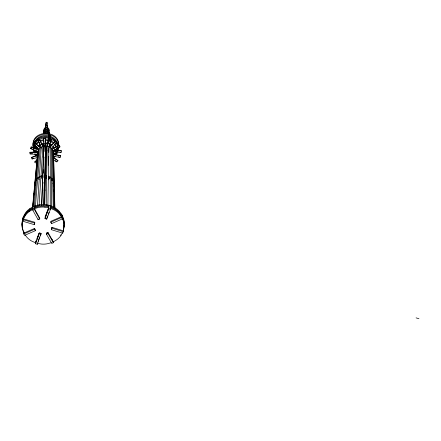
<?xml version="1.0" encoding="UTF-8"?>
<svg xmlns="http://www.w3.org/2000/svg" width="441" height="441" viewBox="0 0 441 441"><rect width="100%" height="100%" fill="white"/><g stroke="black" fill="none" stroke-linecap="round" stroke-linejoin="round"><path stroke-width="0.66" d="M46.178 205.407L47.193 146.274L47.672 144.979M47.898 205.23L48.901 146.781L49.381 145.491M58.785 145.701C58.377 129.152 29.955 131.071 33.229 147.884M22.8 221.228L22.915 217.826L23.483 216.322L23.362 219.728L22.8 221.228L34.2 224.634L34.795 222.281L23.428 218.89L23.461 218.036L25.225 214.921A18.004 15.865 2 0 1 29.723 210.379L32.866 208.494L32.838 209.343L29.696 211.239M22.866 220.39L22.171 223.83A18.004 15.865 2 0 0 22.695 229.866L23.93 233.063L34.563 228.421L35.374 229.844L35.346 230.698L24.619 235.373L23.808 233.951L23.88 231.911M23.93 233.063L23.963 232.209M34.37 145.359L34.31 147.057L34.872 145.558M35.241 210.07L39.762 218.174L39.729 219.028L38.113 219.717L32.799 210.181L32.921 206.779L38.284 205.026A18.004 15.87 2 0 1 45.136 204.646L48.89 205.28M35.385 148.523L35.798 146.39M35.55 148.589C38.174 145.734 31.118 144.538 34.343 142.471L40.252 147.007M34.856 183.649L34.828 184.498L35.076 181.901L34.889 183.186M39.729 219.028L34.415 209.492L34.53 206.09M34.2 224.634L34.795 222.281M35.346 230.698L34.536 229.276L34.563 228.421M37.788 178.55L37.821 177.701L39.376 176.609L39.348 177.458L37.788 178.55L39.117 179.57M24.983 234.816L26.918 237.269A18.004 15.865 2 0 0 32.094 241.288L35.649 242.864L39.392 232.892L41.101 233.399L37.309 244.275L35.6 243.763L35.671 241.723M36.195 241.409L36.223 240.56L35.859 241.525M37.309 244.275L37.358 242.914M38.113 219.717L38.147 218.863M41.713 204.993L42.595 179.647L40.941 176.736L40.974 175.887L42.915 175.468L43.009 177.8M35.6 243.763L39.392 232.892M42.898 145.673L42.953 144.813M43.361 146.489L43.394 145.64M42.744 175.424L43.736 147.09L39.414 139.494L37.805 140.194L40.109 145.045A12.706 2.867 66.4 0 0 40.522 145.833L41.289 147.217L37.54 205.23M42.959 183.5L43.009 182.127M43.323 173.142L43.438 169.768M43.698 162.349L43.885 156.952M44.072 151.555L44.177 146.037M45.847 127.581L45.936 124.908L47.645 125.42L47.661 128.077M44.023 204.646L44.91 179.294L44.706 175.375L46.195 175.441L46.696 175.584L46.669 176.433L45.522 179.481L44.635 204.833M44.789 177.712L44.822 176.863L44.938 178.445L44.988 177.095M45.032 175.75L45.985 145.943M45.649 175.937L46.658 146.925L49.668 138.909L51.377 139.417L49.728 144.499A12.706 1.703 -73.4 0 1 49.436 145.326M47.556 128.094L47.645 125.42M46.084 177.982L46.118 177.128M47.556 142.096L47.529 142.95L48.091 141.445L49.232 141.787M48.345 206.735L48.912 205.23L50.621 205.743L50.5 209.144L46.74 219.166L45.032 218.653L45.059 217.804L48.808 207.816L44.905 207.176M48.102 141.159L47.419 144.009M48.527 138.48L48.488 139.615L49.629 139.957M48.549 137.917L48.587 136.782M48.808 134.913L48.775 135.762L50.483 136.275L50.517 135.42L48.808 134.913L48.356 136.104M48.278 165.21L48.587 156.445M48.725 152.393L48.89 147.674L55.164 141.307L56.525 142.355L55.428 143.755M46.74 219.166L46.768 218.317M53.378 241.381L53.328 242.743L51.724 243.443L46.322 233.951L46.349 233.102L47.959 232.396L53.333 241.844L56.47 239.954A18.004 15.865 2 0 0 60.979 235.422M50.257 138.424L50.296 137.289M48.146 179.834L48.929 179.035L48.962 178.186M50.065 146.478L50.098 145.629M53.328 242.743L47.926 233.25L47.959 232.396M45.032 218.653L48.791 208.632L48.912 205.23M50.109 177.839L50.142 176.99C47.953 174.79 47.854 177.607 50.109 177.839L48.929 179.035M62.28 218.945L61.47 217.523L61.591 214.122L62.402 215.544L62.28 218.945L51.558 223.626L50.748 222.203L50.776 221.349L61.426 216.702L61.459 215.853L59.281 213.069A18.004 15.865 2 0 0 54.105 209.051L50.55 207.474L50.517 208.328L54.067 209.91A18.004 15.865 2 0 1 59.259 213.913M52.711 180.281L52.738 179.432L51.492 178.048L51.465 178.897L52.711 180.281L51.608 180.76M63.394 228.951L63.3 231.674L62.721 233.168L51.354 229.678L51.961 227.33L63.3 230.797L63.995 227.363A18.004 15.865 2 0 0 63.471 221.321L62.236 218.124M51.558 223.626L51.586 222.771M51.354 229.678L51.961 227.33M54.034 183.412L53.576 180.843L54.034 183.412L52.881 183.478M54.149 184.994L54.182 184.145L54.089 186.295M52.551 240.472L52.578 239.617M56.531 152.547L56.487 153.683L56.867 152.68M60.445 215.467L61.481 215.015L61.508 214.166L59.237 211.283A18.004 15.865 2 0 0 54.028 207.298M33.411 147.724L33.477 146.71A9.619 8.478 2 0 1 33.825 145.238L34.2 144.301M41.669 205.065L43.979 144.56A12.706 0.584 87.1 0 1 43.918 143.689L43.598 138.375L45.406 138.287L45.925 145.155M43.477 204.971L45.787 144.472A12.706 0.584 87.1 0 1 45.726 143.595L45.406 138.287M39.1 205.214L42.893 146.511L42.132 145.133A12.706 2.867 66.4 0 1 41.713 144.345L39.414 139.494M34.293 206.548L39.045 149.052L40.225 147.856L35.412 206.041M36.024 150.53L36.085 152.388M55.213 152.702L54.816 154.488M32.7 207.606L37.898 151.566L38.466 150.067L33.202 206.785M32.546 207.413L37.672 152.691L35.98 152.751A12.706 5.97 -4.8 0 1 35.054 152.751L30.181 152.321M33.125 204.205L33.318 202.154M33.577 199.42L33.77 197.364M34.023 194.63L34.15 193.263M34.409 190.529L34.602 188.472M34.856 185.738L35.048 183.688M35.368 180.264L35.501 178.897M35.754 176.163L35.947 174.112M36.201 171.373L36.394 169.322M36.653 166.588L36.846 164.537M37.099 161.797L37.292 159.747M37.551 157.013L37.678 155.64M33.4 148.066L33.45 147.559A9.619 8.478 2 0 1 33.792 146.092L34.646 144.24M47.43 133.557L47.639 131.809L49.348 132.317L49.557 133.728L47.849 133.215L47.639 131.809M49.205 133.485L49.348 132.317M58.741 145.745C59.767 128.419 29.619 129.753 33.312 147.211M45.219 127.818L46.112 122.752M44.535 133.728L44.872 131.71M45.44 128.337L46.349 122.951M63.736 228.168L64.022 226.509A18.004 15.865 2 0 0 63.504 220.472M63.736 227.462L64.033 225.809A18.004 15.865 2 0 0 63.565 219.761L62.291 216.443M63.736 226.74L64.066 224.954A18.004 15.865 2 0 0 63.592 218.912L62.319 215.594M36.134 150.601L35.969 152.437M63.625 228.681L63.454 229.441M22.893 219.541L22.204 222.975A18.004 15.865 2 0 0 22.27 227.115M63.333 229.948L63.421 229.568M63.476 228.603L63.355 229.111M22.949 217.854L22.27 221.161A18.004 15.865 2 0 0 22.259 225.042M22.921 218.708L22.237 222.01A18.004 15.865 2 0 0 22.27 226.15M33.725 144.042L33.455 147.944M58.537 147.47L58.008 148.981M55.081 152.889L54.932 153.391M49.668 138.909L48.019 143.987A12.706 1.703 -73.4 0 1 47.727 144.819M53.962 185.893L54.122 185.44M37.898 151.566L36.289 151.048A12.706 5.755 20.6 0 1 35.407 150.728L30.517 148.507L31.085 147.002L38.494 149.218M33.946 142.652L34.508 141.148L34.106 143M34.337 146.208L34.905 144.703M35.39 148.242L35.958 146.737L37.099 147.079M44.293 132.438L44.668 131.435M44.26 133.287L44.828 131.782L45.688 132.041L45.969 131.28L47.683 131.793M47.479 130.293L47.672 129.775L45.958 129.263L45.765 129.781L45.18 129.604M47.931 140.232L48.499 138.733L49.635 139.075M50.065 136.616L50.517 135.42M45.61 149.587L46.316 147.707M47.193 146.274L48.907 146.77M49.155 145.343L51.377 139.417M55.346 154.201L55.913 152.696M55.505 154.593L55.88 153.589L54.579 153.203M53.626 156.268L54.331 156.461A12.706 5.755 20.6 0 0 55.219 156.665L60.158 157.376L60.72 155.877L53.311 153.661M48.499 207.099L48.863 206.134L45.103 205.5A18.004 15.87 2 0 0 38.251 205.864L34.497 206.956L35.032 207.898M36.912 238.735L38.968 233.256M45.087 216.955L48.058 209.045M38.135 241.31L39.734 237.054M40.418 235.224L41.101 233.399M46.994 217.705L47.683 215.881M48.367 214.056L49.05 212.231M49.965 209.795L50.335 208.819M58.306 147.47L57.964 148.292M34.029 143.931L33.45 146.23L33.615 147.95M34.056 143.082L36.278 139.35A1.852 1.632 2 0 1 36.779 138.843C42.771 132.95 53.791 134.907 57.324 142.531A9.553 8.418 2 0 1 57.705 143.479L57.804 143.805M36.498 148.76L37.253 147.338M34.381 143.16L36.245 140.199A1.852 1.632 2 0 1 36.746 139.692C42.744 133.799 53.758 135.762 57.291 143.38A9.553 8.418 2 0 1 57.672 144.328M23.428 218.89L25.198 215.77A18.004 15.865 2 0 1 29.69 211.228M62.55 232.655L60.968 235.417M36.818 148.887L37.678 147.498M34.944 142.939C39.166 135.376 51.09 135.172 55.963 142.162M25.176 214.199L23.483 217.204L23.516 216.355L25.203 213.35A18.004 15.865 2 0 1 29.657 208.775M53.813 156.384L53.504 156.847M40.208 147.851L38.935 146.831A12.706 4.664 44.6 0 1 38.235 146.236L35.192 143.336L37.59 140.718L42.33 138.265L45.588 137.846L48.631 138.254L53.752 140.591L54.882 141.787M43.907 133.447L44.205 133.083A2.188 1.929 2 0 1 44.58 132.78L44.872 132.614A2.773 2.448 2 0 1 47.843 132.813M55.164 141.307L54.122 142.636M54.904 144.411L54.673 144.703M54.552 144.846L53.118 146.539A12.706 3.776 -52.5 0 1 52.512 147.211L51.41 148.363L51.63 206.857M50.417 146.936L51.15 146.164A12.706 3.776 -52.5 0 0 51.757 145.497L53.543 143.364L50.616 141.605M50.296 147.062L50.268 205.809M36.851 162.508L36.057 163.093L34.696 162.051L37.474 159.229M50.037 147.327L51.41 148.363M54.673 144.235L56.525 142.355M53.559 160.039L56.872 161.891L58.052 160.695L53.752 157.398M37.276 160.05L34.696 162.051M38.345 145.734L40.236 144.405M38.78 146.241L40.445 145.1M29.668 208.786L32.915 206.807M54.023 207.634L52.97 150.717L54.491 150.017A12.706 5.281 -29.6 0 0 55.323 149.604L59.976 146.831L59.166 145.409L57.986 146.158M57.826 146.252L54.513 148.176A12.706 5.281 -29.6 0 1 53.681 148.595L52.181 149.284L53.24 207.584M40.941 176.736L42.887 176.317M41.289 147.217L42.893 146.511M51.211 148.832L59.166 145.409M23.808 233.951L34.536 229.276M50.748 222.203L61.47 217.523M46.322 233.951L47.926 233.25M37.661 154.763L31.272 157.547L32.077 158.969L36.68 157.718A12.706 5.281 -29.6 0 0 37.253 157.509M52.165 149.295L52.986 150.712M32.077 158.969L33.24 158.468M58.813 147.338L59.976 146.831M32.799 210.181L34.415 209.492M41.741 143.579L43.99 142.939M41.713 144.433L44.254 143.749M37.694 155.579L36.697 155.987A12.706 5.281 -29.6 0 1 35.87 156.29L31.504 157.492M35.286 206.168L35.991 205.986M34.475 207.794L38.086 206.741A18.004 15.865 2 0 1 44.932 206.311L48.835 206.967M51.31 242.677L48.108 243.597A18.004 15.865 2 0 1 41.261 244.027L37.358 243.371M54.877 208.262L53.543 153.385L55.241 153.253A12.706 5.97 -4.8 0 0 56.167 153.143L61.354 152.09L61.222 150.508L56.035 151.561A12.706 5.97 -4.8 0 1 55.108 151.671L53.427 151.803L54.778 208.053M37.788 154.278L36.112 154.333A12.706 5.97 -4.8 0 1 35.186 154.333L30.054 153.87L29.922 152.288L37.7 151.842M53.438 150.954L61.222 150.508M53.411 151.803L53.559 153.385M30.054 153.87L32.645 153.722M60.059 152.162L61.354 152.09M44.089 146.098L45.897 146.004M44.056 190.159L45.258 190.099M45.225 139.543L49.364 140.21M45.191 140.392L49.331 141.065M45.495 142.834L48.201 143.187M44.679 176.224L46.669 176.433M45.77 143.694L47.882 143.964M53.284 154.51L54.899 154.956A12.706 5.755 20.6 0 0 55.781 155.166L60.72 155.877M29.922 152.288L30.352 152.343M48.686 205.396L49.601 205.71M48.549 137.057L50.257 137.564M45.373 150.216L47.088 150.723M35.925 147.592L37.226 147.978M30.517 148.507L32.375 149.058M58.306 156.825L60.158 157.376M42.876 156.941L44.017 157.283M416.1 317.867L418.95 318.722M48.791 208.632L50.5 209.144M23.362 219.728L34.767 223.135M39.365 233.741L41.074 234.254M51.933 228.179L63.3 231.674M38.45 150.061L36.851 149.549A12.706 5.755 20.6 0 1 35.975 149.229L31.333 147.123M49.315 144.4L51.399 145.469M49.624 143.656L51.895 144.957M50.643 140.751L53.129 142.063L54.061 143.049M31.085 147.002L31.493 147.206M54.023 207.309L50.599 205.793L50.572 206.642L53.995 208.158A18.004 15.865 2 0 1 59.221 212.127M57.848 160.59L54.105 158.446A12.706 4.664 44.6 0 1 53.609 158.11M45.781 124.45L45.511 124.202A0.838 0.38 20.6 0 1 45.467 123.976A0.987 0.447 20.6 0 1 45.644 123.822M40.936 147.531L41.614 148.055M40.296 147.057L41.074 147.652M33.169 143.661L35.313 145.315M55.263 160.651L56.872 161.891M39.045 149.052L37.761 148.027A12.706 4.664 44.6 0 1 37.061 147.432L35.958 146.429M35.192 143.336L34.343 142.471M52.722 146.555L53.951 148.071M59.21 212.132L61.481 215.015M59.254 213.918L61.426 216.702M53.141 146.109L54.392 147.939M54.48 144.394L56.332 147.051M54.943 144.053L56.608 146.781M55.935 143.011L57.087 144.753A9.619 8.478 2 0 1 57.677 146.164M56.288 142.586L57.121 143.898A9.619 8.478 2 0 1 57.705 145.315L57.942 146.313M37.805 140.194L40.043 144.119M35.219 210.004L34.442 208.643L38.058 207.59A18.004 15.865 2 0 1 44.905 207.165M33.422 208.599L32.888 207.661L29.635 209.635A18.004 15.865 2 0 0 25.165 214.194M46.349 233.102L47.005 234.254M36.851 154.703L36.62 154.207M36.824 155.557L36.228 154.03M43.852 130.944L43.731 130.657A2.188 1.929 2 0 1 43.637 130.216L44.376 128.248A2.188 1.929 2 0 1 44.745 127.945L45.037 127.785A2.773 2.448 2 0 1 48.4 128.287A2.773 2.448 2 0 1 48.708 131.275M62.269 217.275L63.493 220.472M23.605 231.36L23.406 230.869M23.164 230.252L22.899 229.513M54.794 149.791L55.131 151.103M54.91 149.201L55.246 151.054M56.779 148.231L57.071 150.745M33.433 149.593L33.505 150.105M57.986 147.669L58.047 148.694M47.793 127.901L47.38 123.26L47.667 123.177A0.838 0.38 20.6 0 0 47.722 122.978A0.987 0.447 20.6 0 0 47.148 122.444L46.63 122.284A0.943 0.424 20.6 0 0 46.062 122.703M45.919 145.282L45.991 146.186M44.122 145.387L44.194 146.291M57.049 148.623L57.104 149.896A11.642 10.259 2 0 1 56.966 151.164M43.598 138.375L43.857 141.809M43.962 143.187L44.122 145.243M58.063 147.333L58.074 147.845M53.587 168.931L53.686 173.737M54.017 189.525L54.061 191.587M47.678 131.401L47.689 132.73M45.936 124.908L45.952 127.565M45.974 130.889L45.98 132.223M48.951 132.471A2.773 2.448 2 0 0 44.932 130.889L44.64 131.054A2.188 1.929 2 0 0 44.265 131.357L43.527 133.325A2.188 1.929 2 0 0 43.543 133.474M49.045 132.537A2.773 2.448 2 0 0 47.86 130.189A2.773 2.448 2 0 0 44.96 130.04L44.668 130.205A2.188 1.929 2 0 0 44.293 130.508L43.56 132.471A2.188 1.929 2 0 0 43.648 132.917L43.775 133.204A2.773 2.448 2 0 0 43.852 133.342M48.764 131.997A2.773 2.448 2 0 0 48.312 129.081A2.773 2.448 2 0 0 45.01 128.634L44.717 128.794A2.188 1.929 2 0 0 44.343 129.097L43.609 131.065A2.188 1.929 2 0 0 43.698 131.506L43.824 131.793A2.773 2.448 2 0 0 43.902 131.931M44.993 133.397A2.773 2.448 2 0 1 47.363 133.425M36.294 156.136A11.416 10.06 2 0 1 35.241 154.482A11.345 10 2 0 1 34.966 153.892M55.153 156.103A11.179 9.851 2 0 1 53.808 157.564M56.806 152.641A11.642 10.259 2 0 1 56.161 154.449M39.133 142.173A11.642 10.259 2 0 0 37.496 143.375A11.179 9.851 2 0 0 36.564 144.323M40.357 141.528A11.642 10.259 2 0 1 43.764 140.53M34.492 148.297A11.505 10.137 2 0 1 35.434 145.927M34.409 152.062A11.345 10 2 0 1 34.249 150.177M34.58 151.836A11.345 10 2 0 1 34.288 149.957M34.398 148.071A11.345 10 2 0 1 34.696 146.836A11.505 10.137 2 0 1 35.467 145.078M35.804 144.521A11.505 10.137 2 0 1 36.597 143.474A11.179 9.851 2 0 1 38.042 142.096A11.642 10.259 2 0 1 38.587 141.693M39.762 140.988A11.642 10.259 2 0 1 43.791 139.681M56.448 153.01A11.642 10.259 2 0 1 56.189 153.595M57.997 147.36A12.194 10.744 2 0 1 57.92 148.385M57.644 149.725A12.194 10.744 2 0 1 57.44 150.381M57.578 144.35A12.194 10.744 2 0 1 57.964 146.34M57.92 147.531A12.194 10.744 2 0 1 57.87 147.867M57.655 143.832A12.194 10.744 2 0 1 57.98 145.828M58.107 148.694A12.392 10.92 2 0 1 57.788 151.269M57.275 152.746A12.392 10.92 2 0 1 56.233 154.57M35.919 155.315A12.392 10.92 2 0 1 34.949 154.03M34.189 152.625A12.392 10.92 2 0 1 33.444 150.116M58.135 147.845A12.392 10.92 2 0 1 58.03 149.4M57.936 149.912A12.392 10.92 2 0 1 57.672 150.921M33.692 150.287A12.392 10.92 2 0 1 33.571 149.775M22.684 228.89A18.004 15.865 2 0 1 22.392 227.754M60.864 234.794A18.004 15.865 2 0 1 60.632 235.119M22.712 228.058A18.004 15.865 2 0 1 22.634 227.804M35.611 180.397L35.583 181.245L36.609 179.735L36.636 178.886L35.611 180.397M45.373 126.413L45.302 128.419L45.373 126.413"/></g></svg>
